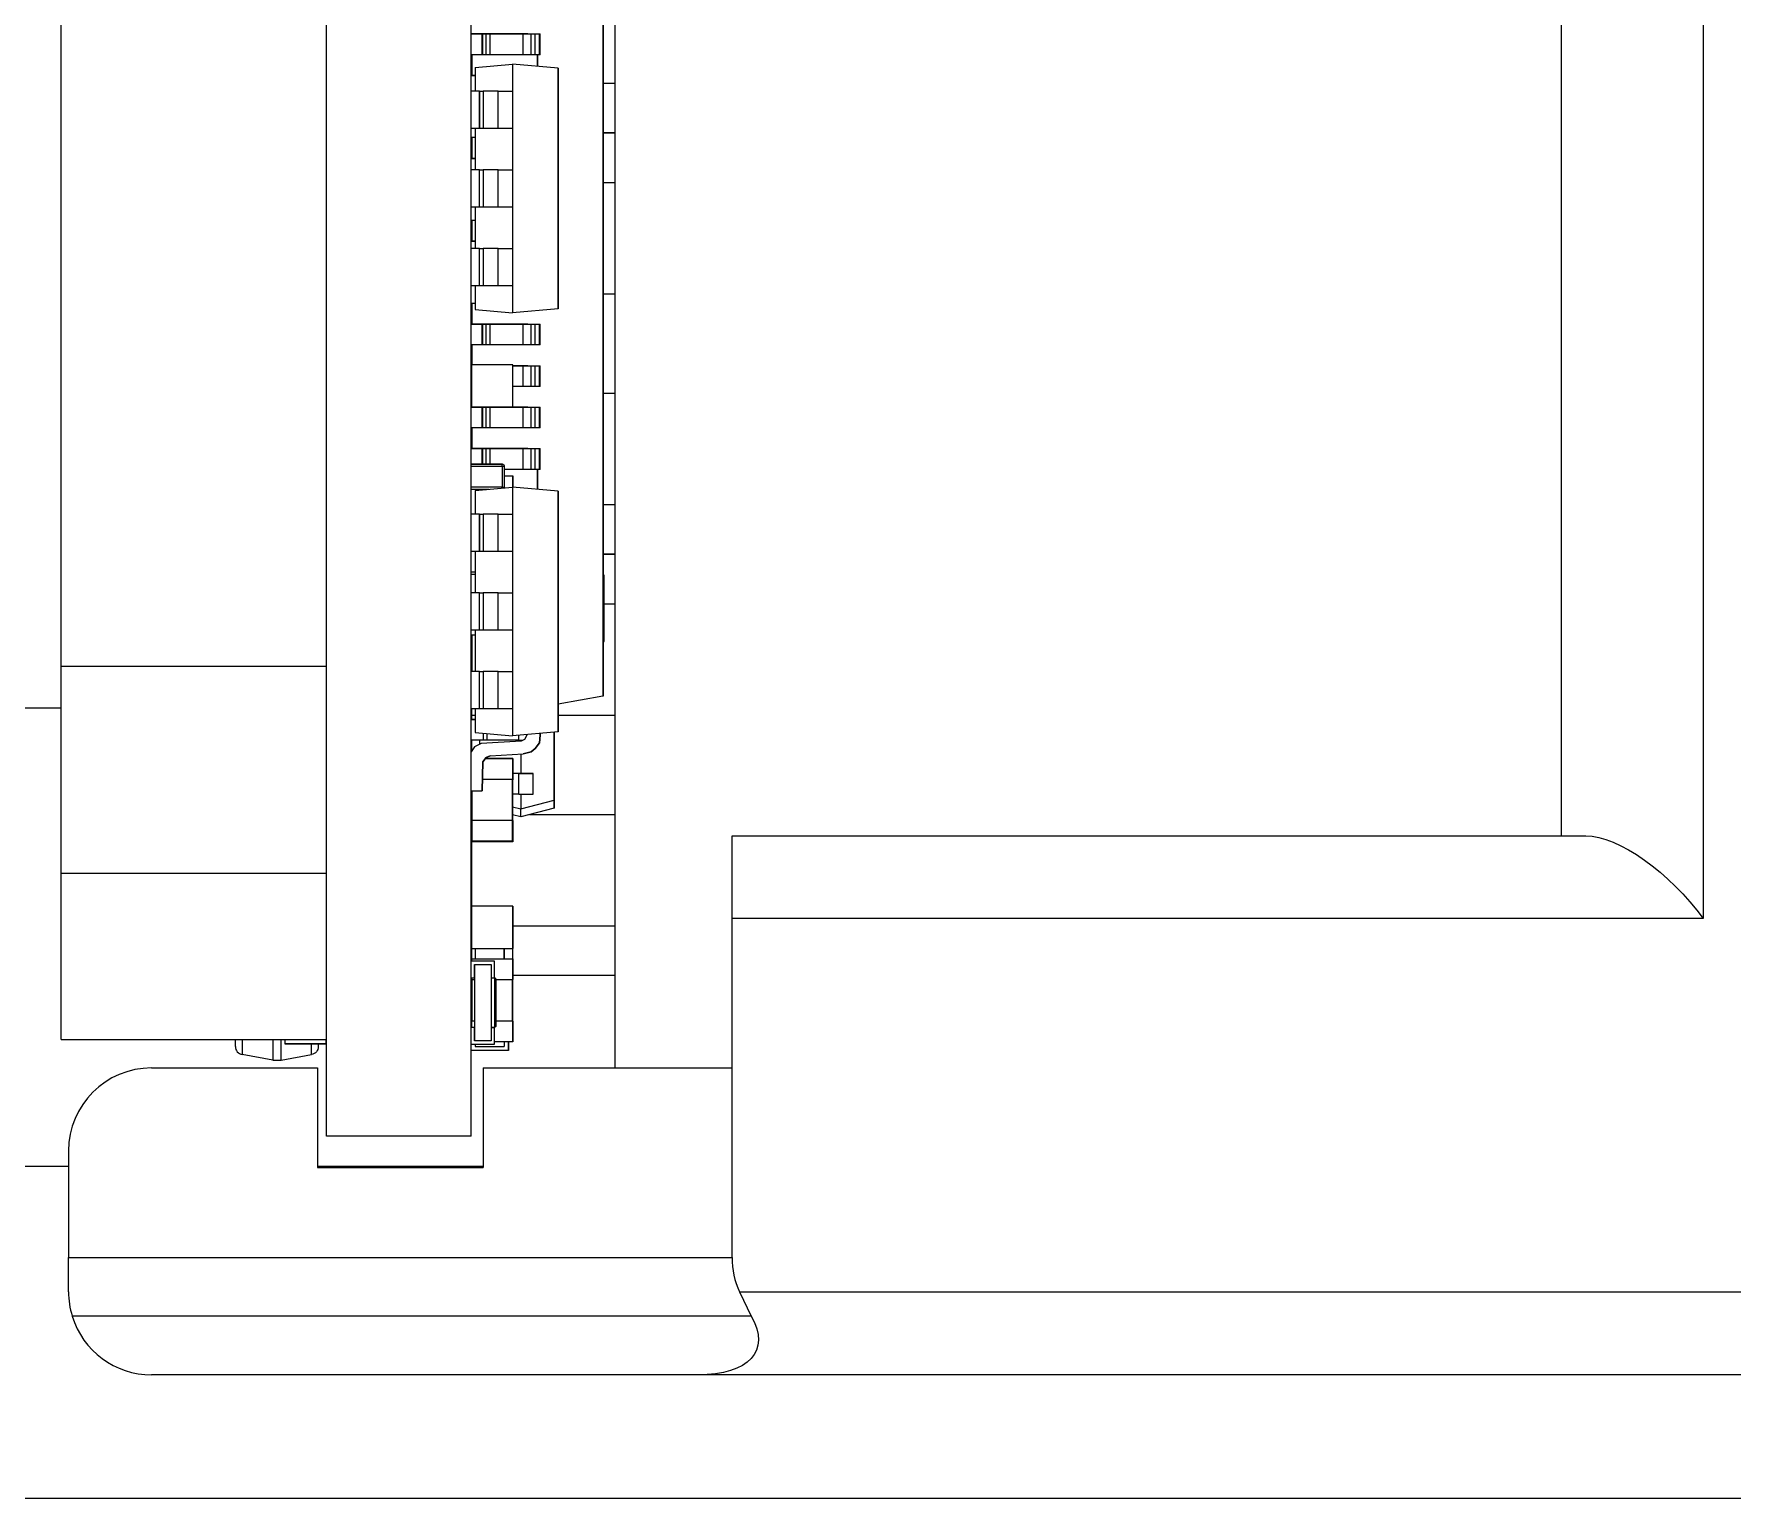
# Model space of a CAD drawing. Extents: x 0 to 11, y 0 to 8.5.
# Drawn here: x 4.5185 to 4.7872, y 6.1144 to 6.3461 of the extents above; entities that cross this region are included whole.
import ezdxf

# ---------------------------------------------------------------- set-up
doc = ezdxf.new("R2010")
doc.units = 0
doc.header["$LTSCALE"] = 0.5
doc.header["$MEASUREMENT"] = 0
doc.layers.add('TANGENT_LINES', color=7, linetype='CONTINUOUS')
doc.layers.add('VISIBLE', color=7, linetype='CONTINUOUS')

msp = doc.modelspace()

# ---------------------------------------------------------------- linework, layer by layer
at = {"layer": 'TANGENT_LINES'}
for p, q in [((4.782581906393088, 6.455427049840872), (4.782581906393088, 6.206083217819875)), ((4.588968527752729, 6.331132764540055), (4.588968527752729, 6.337038276351079)), ((4.589544729056373, 6.337038276351079), (4.589544729056373, 6.331132764540055)), ((4.591913066835335, 6.331132764540055), (4.591913066835335, 6.337038276351079)), ((4.594217872049907, 6.337038276351079), (4.594217872049907, 6.331132764540055)), ((4.608527603673604, 6.338282880907352), (4.610407498180171, 6.338282880907352)), ((4.588968527752729, 6.318665572939006), (4.588968527752729, 6.324571084750029)), ((4.589544729056373, 6.324571084750029), (4.589544729056373, 6.318665572939006)), ((4.591913066835335, 6.318665572939006), (4.591913066835335, 6.324571084750029)), ((4.594217872049907, 6.324571084750029), (4.594217872049907, 6.318665572939006)), ((4.610407498180171, 6.322534336780055), (4.608527603673604, 6.322534336780055)), ((4.588968527752729, 6.306198381337955), (4.588968527752729, 6.312103893148979)), ((4.589544729056373, 6.312103893148979), (4.589544729056373, 6.306198381337955)), ((4.591913066835335, 6.306198381337955), (4.591913066835335, 6.312103893148979)), ((4.594217872049907, 6.312103893148979), (4.594217872049907, 6.306198381337955)), ((4.608527603673605, 6.304949034942785), (4.610407498180171, 6.304949034942785)), ((4.610407498180171, 6.289201291801787), (4.608527603673605, 6.289201291801787)), ((4.587656219946753, 6.277655875237641), (4.592577470613223, 6.277655875237641)), ((4.592577470549342, 6.277983959255824), (4.592577468632932, 6.277983960116284)), ((4.592577470613223, 6.277655875237641), (4.592577470549342, 6.277983959255824)), ((4.592577470613223, 6.277655875237641), (4.592577470613223, 6.274375035342628)), ((4.592577470613223, 6.277655875237641), (4.592905554538843, 6.277655875266323)), ((4.592577470613223, 6.274375035342628), (4.587656219946753, 6.274375035342628)), ((4.592577470613223, 6.274375035342628), (4.592905554538843, 6.274375035371309)), ((4.592577470606353, 6.274227033279214), (4.592577470613223, 6.274375035342628)), ((4.608527603673605, 6.271615989964517), (4.610407498180171, 6.271615989964517)), ((4.588968527752729, 6.264199946144792), (4.588968527752729, 6.270105457955816)), ((4.589544729056373, 6.270105457955816), (4.589544729056373, 6.264199946144792)), ((4.591913066835335, 6.264199946144792), (4.591913066835335, 6.270105457955816)), ((4.594217872049907, 6.270105457955816), (4.594217872049907, 6.264199946144792)), ((4.587656219946753, 6.260595507783572), (4.588312360404126, 6.260595507783572)), ((4.588968527752729, 6.251732754543743), (4.588968527752729, 6.257638266354767)), ((4.589544729056373, 6.257638266354767), (4.589544729056373, 6.251732754543743)), ((4.591913066835335, 6.251732754543743), (4.591913066835335, 6.257638266354767)), ((4.594217872049907, 6.257638266354767), (4.594217872049907, 6.251732754543743)), ((4.608557795969394, 6.255867445837221), (4.608527603673605, 6.255867445837221)), ((4.610407498180171, 6.255867445837221), (4.608689030475124, 6.255867445837221)), ((4.588968527752729, 6.239265562942693), (4.588968527752729, 6.245171074753717)), ((4.589544729056373, 6.245171074753717), (4.589544729056373, 6.239265562942693)), ((4.591913066835335, 6.239265562942693), (4.591913066835335, 6.245171074753717)), ((4.594217872049907, 6.245171074753717), (4.594217872049907, 6.239265562942693)), ((4.58778742070386, 6.238282143999951), (4.588312360404126, 6.238282143999951)), ((4.601435722242907, 6.238282143999951), (4.610407498180171, 6.238282143999951)), ((4.590196910330713, 6.234309218894815), (4.590196910330713, 6.235352259658639)), ((4.595209942993693, 6.234309218951364), (4.595209942993693, 6.235087265821849)), ((4.595209942993693, 6.22577903522433), (4.595209942993693, 6.229059875119344)), ((4.594204764955164, 6.223792886968937), (4.595530225801686, 6.223437730766143)), ((4.595530225801683, 6.223437730766143), (4.600779569756666, 6.224844288329693)), ((4.610407498180171, 6.222534400858953), (4.596889771541201, 6.222534400858953)), ((4.56479218661342, 6.213208020080581), (4.522797435957251, 6.213208020080581)), ((4.59427038233244, 6.204949099021682), (4.610407498180171, 6.204949099021682)), ((4.782581906393088, 6.206083217819875), (4.628945334461505, 6.206083217819875)), ((4.551440945492843, 6.186961300920475), (4.551440945492843, 6.18456880218792)), ((4.562395402652077, 6.18456880218792), (4.562395402652077, 6.186252444124312)), ((4.556262006093459, 6.183718719128287), (4.551440945492832, 6.184568802187809)), ((4.551440945492843, 6.184568802187868), (4.551440945492843, 6.184568791079803)), ((4.556262006093459, 6.183718708020224), (4.551440945492832, 6.184568791079744)), ((4.557574342051464, 6.183718719128287), (4.562395402652088, 6.184568802187808)), ((4.557574342051464, 6.183718708020224), (4.562395402652088, 6.184568791079744)), ((4.562395402652077, 6.184568791079803), (4.562395402652077, 6.184568802187868)), ((4.523958457821086, 6.152463973231596), (4.628945334461505, 6.152463973231596)), ((4.63012407827877, 6.147028099709638), (4.848198704293351, 6.147028099709638)), ((4.631975165247521, 6.143184356680591), (4.524533980687426, 6.143184356680591))]:
    msp.add_line(p, q, dxfattribs=at)
at = {"layer": 'VISIBLE'}
for p, q in [((4.56479218661342, 6.171646626687759), (4.56479218661342, 6.490990469547103)), ((4.587656219946753, 6.171646626687759), (4.587656219946753, 6.490990469547103)), ((4.610407498180171, 6.479049097084967), (4.610407498180171, 6.18246117057578)), ((4.760178930262031, 6.219206577399928), (4.760178930262031, 6.44230369026082)), ((4.608499601165325, 6.421332490432791), (4.608499601165325, 6.24127999043279)), ((4.608527587932922, 6.24127999043296), (4.608527587932922, 6.42133249043296)), ((4.608527603673604, 6.421332492580064), (4.608527603673605, 6.241279992580065)), ((4.522797435957251, 6.297222767963083), (4.522797435957251, 6.365413744639023)), ((4.588216558361696, 6.346070023670832), (4.587656219946753, 6.346070023661477)), ((4.587656219946753, 6.34607002358789), (4.589413382304674, 6.34607002358789)), ((4.589266458407586, 6.346070023677091), (4.588216558361696, 6.346070023670833)), ((4.595565658442005, 6.346070023681786), (4.589266458407586, 6.346070023677091)), ((4.589413382304674, 6.34607002358789), (4.589512795302699, 6.346070023642422)), ((4.589413382304674, 6.342789183692877), (4.589413382304674, 6.34607002358789)), ((4.589512795302699, 6.342789183747409), (4.589512795302699, 6.346070023642422)), ((4.589512795302699, 6.346070023642422), (4.590053858212546, 6.346070023650487)), ((4.590053858212547, 6.342789183755475), (4.590053858212547, 6.346070023650487)), ((4.590053858212547, 6.346070023650487), (4.590687910703855, 6.346070023653512)), ((4.590687910703855, 6.342789183758499), (4.590687910703855, 6.346070023653512)), ((4.590687910703855, 6.346070023653512), (4.595877664012601, 6.34607002365738)), ((4.596090591798283, 6.346070023684916), (4.595565658442005, 6.346070023681786)), ((4.595877664012601, 6.34607002365738), (4.597140458292859, 6.346070023661443)), ((4.595877664012601, 6.342789183762367), (4.595877664012601, 6.34607002365738)), ((4.596484291855647, 6.346070023692741), (4.596090591798283, 6.346070023684916)), ((4.596615525315181, 6.346070023709956), (4.596484291855647, 6.346070023692741)), ((4.59661552568231, 6.346070023760034), (4.596615525315181, 6.346070023709956)), ((4.597140458292859, 6.342789183766429), (4.597140458292859, 6.346070023661443)), ((4.597140458292859, 6.346070023661443), (4.597796625005417, 6.346070023667702)), ((4.597796625005416, 6.342789183772689), (4.597796625005416, 6.346070023667703)), ((4.597796625005416, 6.346070023667703), (4.598452791752392, 6.346070023678656)), ((4.598452791752393, 6.342789183783644), (4.598452791752393, 6.346070023678656)), ((4.598452791752393, 6.346070023678656), (4.59858402518898, 6.346070023692741)), ((4.59858402518898, 6.342789183797728), (4.59858402518898, 6.346070023692741)), ((4.59858402518898, 6.346070023692741), (4.59858402568231, 6.346070023760034)), ((4.589413382304674, 6.342789183692877), (4.587656219946753, 6.342789183692877)), ((4.587787450925049, 6.342789259349357), (4.587787450925049, 6.339508356997001)), ((4.587815437690169, 6.339508356997468), (4.587815437690169, 6.34278925934889)), ((4.588312360404125, 6.340786702878812), (4.594217872147397, 6.341303368214595)), ((4.589512795302699, 6.342789183747409), (4.589413382304674, 6.342789183692877)), ((4.590053858212547, 6.342789183755475), (4.589512795302699, 6.342789183747409)), ((4.590687910703855, 6.342789183758499), (4.590053858212547, 6.342789183755475)), ((4.595877664012601, 6.342789183762367), (4.590687910703855, 6.342789183758499)), ((4.594217872147397, 6.341303368214596), (4.594217872147397, 6.337038276351079)), ((4.601435719999234, 6.340671888359751), (4.594217872147397, 6.341303368214596)), ((4.601435722242907, 6.340671888359751), (4.594217874556687, 6.341303368214596)), ((4.597140458292859, 6.342789183766429), (4.595877664012601, 6.342789183762367)), ((4.597796625005416, 6.342789183772689), (4.597140458292858, 6.342789183766429)), ((4.598452791752393, 6.342789183783644), (4.597796625005417, 6.342789183772689)), ((4.59815463868734, 6.342789183778666), (4.59815463868734, 6.340958945978237)), ((4.598160399849397, 6.340958441941862), (4.598160399849397, 6.342789183778763)), ((4.59858402518898, 6.342789183797728), (4.598452791752393, 6.342789183783644)), ((4.59858402568231, 6.342789183865021), (4.59858402518898, 6.342789183797728)), ((4.588216558361696, 6.339508357004165), (4.587656219946753, 6.339508356994811)), ((4.587656219946753, 6.339508356921223), (4.588312360404126, 6.339508356921223)), ((4.588312360404126, 6.339508357004736), (4.588216558361696, 6.339508357004165)), ((4.588312360404126, 6.340786702878809), (4.588312360404126, 6.337038276351079)), ((4.601435722242907, 6.340671888359753), (4.601435719999234, 6.340671888359753)), ((4.601435719999234, 6.340671888359753), (4.601435719999234, 6.302564769329281)), ((4.601435722242907, 6.302564769329281), (4.601435722242907, 6.340671888359753)), ((4.588968527368869, 6.337038276351079), (4.587656219946753, 6.337038276351079)), ((4.588968527752729, 6.337038276351079), (4.588968527368869, 6.337038276351079)), ((4.588968527368869, 6.337038276351079), (4.588968527368869, 6.331132764540055)), ((4.58896852775273, 6.337038276351079), (4.589544729056373, 6.337038276351079)), ((4.591913066835335, 6.337038276351079), (4.589544729056373, 6.337038276351079)), ((4.591913066835335, 6.337038276351079), (4.594217872049907, 6.337038276351079)), ((4.594217872147397, 6.337038276351079), (4.594217872147397, 6.331132764540055)), ((4.588968527368869, 6.331132764540055), (4.587656219946753, 6.331132764540055)), ((4.588312360404126, 6.331132764540055), (4.588312360404126, 6.324571084750029)), ((4.588968527752729, 6.331132764540055), (4.588968527368869, 6.331132764540055)), ((4.589544729056373, 6.331132764540055), (4.58896852775273, 6.331132764540055)), ((4.591913066835335, 6.331132764540055), (4.589544729056373, 6.331132764540055)), ((4.594217872049907, 6.331132764540055), (4.591913066835335, 6.331132764540055)), ((4.594217872147397, 6.331132764540055), (4.594217872147397, 6.324571084750029)), ((4.610407498180171, 6.33040886515932), (4.608527603673604, 6.33040886515932)), ((4.608527603673604, 6.330408352528087), (4.610407498180171, 6.330408352528087)), ((4.587787450925049, 6.32956443335978), (4.587656209451332, 6.32956443335978)), ((4.588312360404126, 6.329665850359543), (4.587656219946753, 6.329665850359543)), ((4.587787450925049, 6.329665859349356), (4.587787450925049, 6.326385023663669)), ((4.587815437690169, 6.326385023664136), (4.587815437690169, 6.329665859348889)), ((4.588216558361696, 6.326385023670833), (4.587656219946753, 6.326385023661477)), ((4.587656219946753, 6.32638502358789), (4.588312360404126, 6.32638502358789)), ((4.588312360404126, 6.326385023671404), (4.588216558361696, 6.326385023670833)), ((4.588968527368869, 6.324571084750029), (4.587656219946753, 6.324571084750029)), ((4.588968527752729, 6.324571084750029), (4.588968527368869, 6.324571084750029)), ((4.588968527368869, 6.318665572939006), (4.588968527368869, 6.324571084750029)), ((4.58896852775273, 6.324571084750029), (4.589544729056373, 6.324571084750029)), ((4.591913066835335, 6.324571084750029), (4.589544729056373, 6.324571084750029)), ((4.591913066835335, 6.324571084750029), (4.594217872049907, 6.324571084750029)), ((4.594217872147397, 6.324571084750029), (4.594217872147397, 6.318665572939006)), ((4.588968527368869, 6.318665572939006), (4.587656219946753, 6.318665572939006)), ((4.588312360404126, 6.318665572939006), (4.588312360404126, 6.312103893148979)), ((4.588968527752729, 6.318665572939006), (4.588968527368869, 6.318665572939006)), ((4.589544729056373, 6.318665572939006), (4.58896852775273, 6.318665572939006)), ((4.591913066835335, 6.318665572939006), (4.589544729056373, 6.318665572939006)), ((4.594217872049907, 6.318665572939006), (4.591913066835335, 6.318665572939006)), ((4.594217872147397, 6.318665572939006), (4.594217872147397, 6.312103893148979)), ((4.588312360404126, 6.31654251702621), (4.587656219946753, 6.31654251702621)), ((4.587708701968774, 6.314676180560803), (4.587708701383661, 6.31467617997569)), ((4.587708701383661, 6.31467617997569), (4.587787450925049, 6.31467617997569)), ((4.587708701383661, 6.31467617997569), (4.587708701383661, 6.313261656995687)), ((4.587787450925049, 6.314676180560803), (4.587708701968774, 6.314676180560803)), ((4.587787450925049, 6.31654251702621), (4.587787450925049, 6.313261656997001)), ((4.587815437690169, 6.313261656997469), (4.587815437690169, 6.31654251702621)), ((4.588216558361696, 6.313261657004166), (4.587656219946753, 6.31326165699481)), ((4.587656219946753, 6.313261656921223), (4.588312360404126, 6.313261656921223)), ((4.588968527368869, 6.312103893148979), (4.587656219946753, 6.312103893148979)), ((4.588312360404126, 6.313261657004737), (4.588216558361696, 6.313261657004166)), ((4.588968527752729, 6.312103893148979), (4.588968527368869, 6.312103893148979)), ((4.588968527368869, 6.306198381337955), (4.588968527368869, 6.312103893148979)), ((4.58896852775273, 6.312103893148979), (4.589544729056373, 6.312103893148979)), ((4.591913066835335, 6.312103893148979), (4.589544729056373, 6.312103893148979)), ((4.591913066835335, 6.312103893148979), (4.594217872049907, 6.312103893148979)), ((4.594217872147397, 6.312103893148979), (4.594217872147397, 6.306198381337955)), ((4.588968527368869, 6.306198381337955), (4.587656219946753, 6.306198381337955)), ((4.588312360404126, 6.306198381337955), (4.588312360404126, 6.302449954810226)), ((4.588968527752729, 6.306198381337955), (4.588968527368869, 6.306198381337955)), ((4.589544729056373, 6.306198381337955), (4.58896852775273, 6.306198381337955)), ((4.591913066835335, 6.306198381337955), (4.589544729056373, 6.306198381337955)), ((4.594217872049907, 6.306198381337955), (4.591913066835335, 6.306198381337955)), ((4.594217872147397, 6.306198381337955), (4.594217872147397, 6.301933289474438)), ((4.587708701383661, 6.302648569439466), (4.587656209164511, 6.302648569439466)), ((4.588312380355898, 6.303419150359543), (4.587656219946753, 6.303419150359543)), ((4.587708701383661, 6.303419159350671), (4.587708701383661, 6.301552820395638)), ((4.587787450925049, 6.301552820395638), (4.587708701383661, 6.301552820395638)), ((4.587787450925049, 6.303419159349357), (4.587787450925049, 6.300138332653481)), ((4.587815437690169, 6.300138332653481), (4.587815437690169, 6.30341915934889)), ((4.588312360404124, 6.302449954810219), (4.594217872147397, 6.301933289474436)), ((4.601435719999234, 6.302564769329286), (4.594217872147397, 6.30193328947444)), ((4.601435722242907, 6.302564769329281), (4.594217874556687, 6.301933289474436)), ((4.601435719999234, 6.302564769329281), (4.601435722242907, 6.302564769329281)), ((4.588216558361696, 6.300138323670832), (4.587656219946753, 6.300138323661478)), ((4.587656219946753, 6.30013832358789), (4.589413382304674, 6.30013832358789)), ((4.589266458407586, 6.300138323677092), (4.588216558361696, 6.300138323670832)), ((4.595565658442005, 6.300138323681787), (4.589266458407586, 6.300138323677092)), ((4.589413382304674, 6.296857483692877), (4.589413382304674, 6.30013832358789)), ((4.589413382304674, 6.30013832358789), (4.589512795302699, 6.300138323642423)), ((4.589512795302699, 6.296857483747409), (4.589512795302699, 6.300138323642423)), ((4.589512795302699, 6.300138323642423), (4.590053858212546, 6.300138323650487)), ((4.590053858212547, 6.296857483755474), (4.590053858212547, 6.300138323650487)), ((4.590053858212547, 6.300138323650487), (4.590687910703855, 6.300138323653512)), ((4.590687910703855, 6.296857483758499), (4.590687910703855, 6.300138323653512)), ((4.590687910703855, 6.300138323653512), (4.595877664012601, 6.30013832365738)), ((4.596090591798283, 6.300138323684917), (4.595565658442005, 6.300138323681787)), ((4.595877664012601, 6.30013832365738), (4.597140458292859, 6.300138323661442)), ((4.595877664012601, 6.296857483762367), (4.595877664012601, 6.30013832365738)), ((4.596484291855647, 6.300138323692742), (4.596090591798283, 6.300138323684917)), ((4.596615525315181, 6.300138323709955), (4.596484291855647, 6.300138323692742)), ((4.59661552568231, 6.300138323760033), (4.596615525315181, 6.300138323709955)), ((4.597140458292859, 6.296857483766429), (4.597140458292859, 6.300138323661442)), ((4.597140458292859, 6.300138323661442), (4.597796625005417, 6.300138323667702)), ((4.597796625005416, 6.296857483772689), (4.597796625005416, 6.300138323667702)), ((4.597796625005416, 6.300138323667702), (4.598452791752393, 6.300138323678657)), ((4.598452791752393, 6.296857483783644), (4.598452791752393, 6.300138323678657)), ((4.598452791752393, 6.300138323678657), (4.59858402518898, 6.300138323692742)), ((4.59858402518898, 6.300138323692742), (4.59858402568231, 6.300138323760033)), ((4.59858402518898, 6.296857483797728), (4.59858402518898, 6.300138323692742)), ((4.522797435957251, 6.246016419030711), (4.522797435957251, 6.297222767963083)), ((4.589413382304674, 6.296857483692877), (4.587656219946753, 6.296857483692877)), ((4.587787450925049, 6.29685749268269), (4.587787450925049, 6.293719174903242)), ((4.587815437690169, 6.293719174903242), (4.587815437690169, 6.296857492682223)), ((4.589512795302699, 6.296857483747409), (4.589413382304674, 6.296857483692877)), ((4.590053858212547, 6.296857483755474), (4.589512795302699, 6.296857483747409)), ((4.590687910703855, 6.296857483758499), (4.590053858212547, 6.296857483755474)), ((4.595877664012601, 6.296857483762367), (4.590687910703855, 6.296857483758499)), ((4.597140458292859, 6.296857483766429), (4.595877664012601, 6.296857483762367)), ((4.597796625005416, 6.296857483772689), (4.597140458292858, 6.296857483766429)), ((4.598452791752393, 6.296857483783644), (4.597796625005417, 6.296857483772689)), ((4.59858402518898, 6.296857483797728), (4.598452791752393, 6.296857483783644)), ((4.59858402568231, 6.29685748386502), (4.59858402518898, 6.296857483797728)), ((4.587708701395134, 6.293576656995687), (4.587656219946753, 6.29357665699481)), ((4.587656219946753, 6.293576656921223), (4.587708701395134, 6.293576656921223)), ((4.587708701395134, 6.293719174864117), (4.587708701395134, 6.287026261478291)), ((4.587708701681954, 6.293719174903242), (4.587708701395134, 6.293719174864117)), ((4.59427038118516, 6.293719174864117), (4.587708701395134, 6.293719174864117)), ((4.59427038147198, 6.293719174903242), (4.587708701681954, 6.293719174903242)), ((4.59427038147198, 6.287026261517415), (4.59427038147198, 6.293719174903242)), ((4.594270381185161, 6.287026261478291), (4.59427038118516, 6.293719174864117)), ((4.59427038118516, 6.293719174864117), (4.59427038147198, 6.293719174903242)), ((4.59427038147198, 6.293576656989515), (4.595877664012601, 6.293576656990713)), ((4.595565658442005, 6.29357665701512), (4.59427038147198, 6.293576657014155)), ((4.596090591798283, 6.29357665701825), (4.595565658442005, 6.29357665701512)), ((4.595877664012601, 6.2902958170957), (4.595877664012601, 6.293576656990713)), ((4.595877664012601, 6.293576656990713), (4.597140458292859, 6.293576656994776)), ((4.596484291855647, 6.293576657026074), (4.596090591798283, 6.29357665701825)), ((4.596615525315181, 6.293576657043289), (4.596484291855647, 6.293576657026074)), ((4.59661552568231, 6.293576657093367), (4.596615525315181, 6.293576657043289)), ((4.597140458292859, 6.290295817099762), (4.597140458292859, 6.293576656994776)), ((4.597140458292859, 6.293576656994776), (4.597796625005417, 6.293576657001036)), ((4.597796625005416, 6.290295817106022), (4.597796625005416, 6.293576657001036)), ((4.597796625005416, 6.293576657001036), (4.598452791752393, 6.29357665701199)), ((4.598452791752393, 6.290295817116977), (4.598452791752393, 6.29357665701199)), ((4.598452791752393, 6.29357665701199), (4.59858402518898, 6.293576657026074)), ((4.59858402518898, 6.290295817131062), (4.59858402518898, 6.293576657026074)), ((4.59858402518898, 6.293576657026074), (4.59858402568231, 6.293576657093367)), ((4.587708701395134, 6.29029581702621), (4.587656219946753, 6.29029581702621)), ((4.595877664012601, 6.2902958170957), (4.59427038147198, 6.290295817094502)), ((4.597140458292859, 6.290295817099762), (4.595877664012601, 6.2902958170957)), ((4.597796625005416, 6.290295817106022), (4.597140458292858, 6.290295817099762)), ((4.598452791752393, 6.290295817116977), (4.597796625005417, 6.290295817106022)), ((4.59858402518898, 6.290295817131062), (4.598452791752393, 6.290295817116977)), ((4.59858402568231, 6.290295817198354), (4.59858402518898, 6.290295817131062)), ((4.587656209164511, 6.289525209859413), (4.587708701395134, 6.289525209859413)), ((4.587708701395134, 6.289525210088869), (4.587656209623423, 6.289525210088869)), ((4.587656219946753, 6.287014990254557), (4.589413382304674, 6.287014990254557)), ((4.588216558361696, 6.287014990337499), (4.587656219946753, 6.287014990328144)), ((4.587708701395134, 6.287026261478291), (4.59427038118516, 6.287026261478291)), ((4.587708701968774, 6.287026261478291), (4.587708701968774, 6.287014932653482)), ((4.587787450925049, 6.287026261478291), (4.587787450925049, 6.287014932653482)), ((4.587815437690169, 6.287014932653482), (4.587815437690169, 6.287026261478291)), ((4.589266458407586, 6.287014990343758), (4.588216558361696, 6.287014990337499)), ((4.595565658442005, 6.287014990348453), (4.589266458407586, 6.287014990343758)), ((4.589413382304674, 6.283734150359543), (4.589413382304674, 6.287014990254557)), ((4.589413382304674, 6.287014990254557), (4.589512795302699, 6.287014990309089)), ((4.589512795302699, 6.283734150414076), (4.589512795302699, 6.287014990309089)), ((4.589512795302699, 6.287014990309089), (4.590053858212546, 6.287014990317155)), ((4.590053858212547, 6.283734150422141), (4.590053858212547, 6.287014990317155)), ((4.590053858212547, 6.287014990317155), (4.590687910703855, 6.287014990320179)), ((4.590687910703855, 6.283734150425166), (4.590687910703855, 6.287014990320179)), ((4.590687910703855, 6.287014990320179), (4.595877664012601, 6.287014990324047)), ((4.59427038147198, 6.287026261517415), (4.59427038118516, 6.287026261478291)), ((4.596090591798283, 6.287014990351583), (4.595565658442005, 6.287014990348453)), ((4.595877664012601, 6.283734150429034), (4.595877664012601, 6.287014990324047)), ((4.595877664012601, 6.287014990324047), (4.597140458292859, 6.287014990328109)), ((4.596484291855647, 6.287014990359408), (4.596090591798283, 6.287014990351583)), ((4.596615525315181, 6.287014990376623), (4.596484291855647, 6.287014990359408)), ((4.59661552568231, 6.287014990426701), (4.596615525315181, 6.287014990376623)), ((4.597140458292859, 6.283734150433096), (4.597140458292859, 6.287014990328109)), ((4.597140458292859, 6.287014990328109), (4.597796625005417, 6.287014990334369)), ((4.597796625005417, 6.287014990334369), (4.598452791752393, 6.287014990345323)), ((4.597796625005417, 6.283734150439356), (4.597796625005417, 6.287014990334369)), ((4.598452791752393, 6.287014990345323), (4.59858402518898, 6.287014990359408)), ((4.598452791752393, 6.283734150450311), (4.598452791752393, 6.287014990345323)), ((4.59858402518898, 6.287014990359408), (4.59858402568231, 6.287014990426701)), ((4.59858402518898, 6.283734150464395), (4.59858402518898, 6.287014990359408)), ((4.589413382304674, 6.283734150359543), (4.587656219946753, 6.283734150359543)), ((4.587774318772411, 6.283734092682909), (4.587774318772411, 6.280453256996783)), ((4.587787450925049, 6.28373409268269), (4.587787450925049, 6.280453256997002)), ((4.587815437690169, 6.280453256997469), (4.587815437690169, 6.283734092682223)), ((4.589512795302699, 6.283734150414076), (4.589413382304674, 6.283734150359543)), ((4.590053858212547, 6.283734150422141), (4.589512795302699, 6.283734150414076)), ((4.590687910703855, 6.283734150425166), (4.590053858212547, 6.283734150422141)), ((4.595877664012601, 6.283734150429034), (4.590687910703855, 6.283734150425166)), ((4.597140458292859, 6.283734150433096), (4.595877664012601, 6.283734150429034)), ((4.597796625005417, 6.283734150439356), (4.597140458292858, 6.283734150433096)), ((4.598452791752393, 6.283734150450311), (4.597796625005417, 6.283734150439356)), ((4.59858402518898, 6.283734150464395), (4.598452791752393, 6.283734150450311)), ((4.59858402568231, 6.283734150531687), (4.59858402518898, 6.283734150464395)), ((4.587656219946753, 6.280453256921223), (4.589413382304674, 6.280453256921223)), ((4.588216558361696, 6.280453257004165), (4.587656219946753, 6.280453256994811)), ((4.589266458407586, 6.280453257010425), (4.588216558361696, 6.280453257004165)), ((4.595565658442005, 6.28045325701512), (4.589266458407586, 6.280453257010425)), ((4.589413382304674, 6.277983960116284), (4.589413382304674, 6.280453256921223)), ((4.589413382304674, 6.280453256921223), (4.589512795302699, 6.280453256975756)), ((4.589512795302699, 6.277983960116284), (4.589512795302699, 6.280453256975756)), ((4.589512795302699, 6.280453256975756), (4.590053858212547, 6.280453256983821)), ((4.590053858212547, 6.277983960116284), (4.590053858212547, 6.280453256983821)), ((4.590053858212547, 6.280453256983821), (4.590687910703855, 6.280453256986846)), ((4.590687910703855, 6.280453256986846), (4.595877664012601, 6.280453256990714)), ((4.590687910703855, 6.277983960116284), (4.590687910703855, 6.280453256986846)), ((4.596090591798283, 6.28045325701825), (4.595565658442005, 6.28045325701512)), ((4.595877664012601, 6.280453256990714), (4.597140458292859, 6.280453256994775)), ((4.595877664012601, 6.2771724170957), (4.595877664012601, 6.280453256990714)), ((4.596484291855647, 6.280453257026075), (4.596090591798283, 6.28045325701825)), ((4.596615525315181, 6.280453257043288), (4.596484291855647, 6.280453257026075)), ((4.59661552568231, 6.280453257093367), (4.596615525315181, 6.280453257043288)), ((4.597140458292859, 6.277172417099763), (4.597140458292859, 6.280453256994775)), ((4.597140458292859, 6.280453256994775), (4.597796625005417, 6.280453257001035)), ((4.597796625005417, 6.277172417106023), (4.597796625005417, 6.280453257001035)), ((4.597796625005417, 6.280453257001035), (4.598452791752393, 6.28045325701199)), ((4.598452791752393, 6.277172417116977), (4.598452791752393, 6.28045325701199)), ((4.598452791752393, 6.28045325701199), (4.59858402518898, 6.280453257026075)), ((4.59858402518898, 6.277172417131061), (4.59858402518898, 6.280453257026075)), ((4.59858402518898, 6.280453257026075), (4.59858402568231, 6.280453257093367)), ((4.592577468632932, 6.277983960116284), (4.587656219946753, 6.277983960116284)), ((4.587656219946753, 6.277983959255824), (4.592577470549342, 6.277983959255824)), ((4.592711854667082, 6.277955174469573), (4.592711852750672, 6.277955175330034)), ((4.592905554538843, 6.277655875266323), (4.592905554538843, 6.274375035371309)), ((4.595877664012601, 6.2771724170957), (4.592905554538843, 6.277172417093485)), ((4.597140458292859, 6.277172417099763), (4.595877664012601, 6.2771724170957)), ((4.597796625005417, 6.277172417106023), (4.597140458292858, 6.277172417099763)), ((4.598452791752393, 6.277172417116977), (4.597796625005417, 6.277172417106023)), ((4.59815463868734, 6.277172417111999), (4.59815463868734, 6.274026127582975)), ((4.598160399849397, 6.2740256235466), (4.598160399849397, 6.277172417112095)), ((4.59858402518898, 6.277172417131061), (4.598452791752393, 6.277172417116977)), ((4.59858402568231, 6.277172417198354), (4.59858402518898, 6.277172417131061)), ((4.587656219946753, 6.274046951381808), (4.590519125123845, 6.274046951381808)), ((4.588312360404125, 6.273853884483549), (4.594217872147397, 6.274370549819332)), ((4.592905554538843, 6.27615114236978), (4.5942703817588, 6.27615114236978)), ((4.594217872147397, 6.274370549819333), (4.594217872147397, 6.270105457955816)), ((4.601435719999234, 6.273739069964487), (4.594217872147397, 6.274370549819333)), ((4.601435722242907, 6.273739069964487), (4.594217874556687, 6.274370549819333)), ((4.5942703817588, 6.27615114236978), (4.594270382343913, 6.27615114236978)), ((4.594270382343913, 6.27615114236978), (4.594270382343913, 6.274365955983152)), ((4.5942703817588, 6.274365956034343), (4.5942703817588, 6.27615114236978)), ((4.588312360404126, 6.273853884483546), (4.588312360404126, 6.270105457955816)), ((4.601435719999234, 6.273739069964491), (4.601435719999234, 6.235631950934018)), ((4.601435722242907, 6.273739069964491), (4.601435719999234, 6.273739069964491)), ((4.601435722242907, 6.235631950934018), (4.601435722242907, 6.273739069964491)), ((4.588968527368869, 6.270105457955816), (4.587656219946753, 6.270105457955816)), ((4.588968527752729, 6.270105457955816), (4.588968527368869, 6.270105457955816)), ((4.588968527368869, 6.270105457955816), (4.588968527368869, 6.264199946144792)), ((4.58896852775273, 6.270105457955816), (4.589544729056373, 6.270105457955816)), ((4.591913066835335, 6.270105457955816), (4.589544729056373, 6.270105457955816)), ((4.591913066835335, 6.270105457955816), (4.594217872049907, 6.270105457955816)), ((4.594217872147397, 6.270105457955816), (4.594217872147397, 6.264199946144792)), ((4.588968527368869, 6.264199946144792), (4.587656219946753, 6.264199946144792)), ((4.588312360404126, 6.264199946144792), (4.588312360404126, 6.257638266354767)), ((4.588968527752729, 6.264199946144792), (4.588968527368869, 6.264199946144792)), ((4.589544729056373, 6.264199946144792), (4.58896852775273, 6.264199946144792)), ((4.591913066835335, 6.264199946144792), (4.589544729056373, 6.264199946144792)), ((4.594217872049907, 6.264199946144792), (4.591913066835335, 6.264199946144792)), ((4.594217872147397, 6.264199946144792), (4.594217872147397, 6.257638266354767)), ((4.610407498180171, 6.263741974216486), (4.608527603673605, 6.263741974216486)), ((4.608527603673605, 6.263741461585252), (4.610407498180171, 6.263741461585252)), ((4.588312360404126, 6.260923591801756), (4.587656219946753, 6.260923591801756)), ((4.608689030020159, 6.260429769580028), (4.608557796424359, 6.260429769580028)), ((4.608557796424359, 6.249931081915986), (4.608557796424359, 6.260429769580028)), ((4.60868903002016, 6.249931081915986), (4.60868903002016, 6.260429769580028)), ((4.588968527368869, 6.257638266354767), (4.587656219946753, 6.257638266354767)), ((4.588968527752729, 6.257638266354767), (4.588968527368869, 6.257638266354767)), ((4.588968527368869, 6.251732754543743), (4.588968527368869, 6.257638266354767)), ((4.58896852775273, 6.257638266354767), (4.589544729056373, 6.257638266354767)), ((4.591913066835335, 6.257638266354767), (4.589544729056373, 6.257638266354767)), ((4.591913066835335, 6.257638266354767), (4.594217872049907, 6.257638266354767)), ((4.594217872147397, 6.257638266354767), (4.594217872147397, 6.251732754543743)), ((4.588968527368869, 6.251732754543743), (4.587656219946753, 6.251732754543743)), ((4.588312360404126, 6.250925750359543), (4.587656219946753, 6.250925750359543)), ((4.587787450925049, 6.250925750359543), (4.587787450925049, 6.245171074753717)), ((4.587815437690169, 6.245171074753717), (4.587815437690169, 6.250925750359543)), ((4.588312360404126, 6.251732754543743), (4.588312360404126, 6.245171074753717)), ((4.588968527752729, 6.251732754543743), (4.588968527368869, 6.251732754543743)), ((4.589544729056373, 6.251732754543743), (4.58896852775273, 6.251732754543743)), ((4.591913066835335, 6.251732754543743), (4.589544729056373, 6.251732754543743)), ((4.594217872049907, 6.251732754543743), (4.591913066835335, 6.251732754543743)), ((4.594217872147397, 6.251732754543743), (4.594217872147397, 6.245171074753717)), ((4.608557796424359, 6.249931081915985), (4.608689030020159, 6.249931081915985)), ((4.522797435957251, 6.246016419030711), (4.56479218661342, 6.246016419030711)), ((4.522797435957251, 6.243284083958542), (4.522797435957251, 6.246016419030711)), ((4.587787450925049, 6.246120242202808), (4.587656209451332, 6.246120242202808)), ((4.587656209708492, 6.24612024245997), (4.587787450925049, 6.246120242531619)), ((4.588968527368869, 6.245171074753717), (4.587656219946753, 6.245171074753717)), ((4.588968527368869, 6.239265562942693), (4.588968527368869, 6.245171074753717)), ((4.588968527752729, 6.245171074753717), (4.588968527368869, 6.245171074753717)), ((4.58896852775273, 6.245171074753717), (4.589544729056373, 6.245171074753717)), ((4.591913066835335, 6.245171074753717), (4.589544729056373, 6.245171074753717)), ((4.591913066835335, 6.245171074753717), (4.594217872049907, 6.245171074753717)), ((4.594217872147397, 6.245171074753717), (4.594217872147397, 6.239265562942693)), ((4.522797435957251, 6.213208020080581), (4.522797435957251, 6.243284083958542)), ((4.45718063805699, 6.239454739240685), (4.522797435957251, 6.239454739240685)), ((4.588968527368869, 6.239265562942693), (4.587656219946753, 6.239265562942693)), ((4.58778742070386, 6.238282143999951), (4.58778742070386, 6.239265562942693)), ((4.588312360404126, 6.239265562942693), (4.588312360404126, 6.235517136414964)), ((4.588968527752729, 6.239265562942693), (4.588968527368869, 6.239265562942693)), ((4.589544729056373, 6.239265562942693), (4.58896852775273, 6.239265562942693)), ((4.591913066835335, 6.239265562942693), (4.589544729056373, 6.239265562942693)), ((4.594217872049907, 6.239265562942693), (4.591913066835335, 6.239265562942693)), ((4.594217872147397, 6.239265562942693), (4.594217872147397, 6.235000471079176)), ((4.608499601165325, 6.24127999043279), (4.601435722242907, 6.240024745560532)), ((4.608499601166564, 6.241265792233764), (4.601435722242907, 6.240020239795445)), ((4.608499601166564, 6.241265792233764), (4.608497173701085, 6.241279559074599)), ((4.608499616907245, 6.241265794380868), (4.608497183742786, 6.241279593542227)), ((4.608527587932922, 6.24127999043296), (4.608499601166278, 6.24127999043296)), ((4.608499601166564, 6.241265792233764), (4.608499616907245, 6.241265794380868)), ((4.608527603673605, 6.241279992580065), (4.608527587932922, 6.24127999043296)), ((4.588312360404126, 6.237590058475774), (4.587656209451332, 6.237590058475774)), ((4.587656209708492, 6.237590058732936), (4.588312360404126, 6.237590058884705)), ((4.587787420709188, 6.23759006111452), (4.58778742070386, 6.238282143999951)), ((4.589624713388339, 6.234309218580761), (4.587656209451332, 6.234309218580761)), ((4.587787421114214, 6.232673960008459), (4.587787420900447, 6.234227258626378)), ((4.589266459904785, 6.233799690547984), (4.588216559904785, 6.233274757214651)), ((4.588312360404124, 6.235517136414956), (4.594217872147397, 6.235000471079173)), ((4.588968546165365, 6.23430922076363), (4.588968546165365, 6.23365073757326)), ((4.595565659904786, 6.234193390547984), (4.589266459904785, 6.233799690547984)), ((4.589624713388339, 6.234309218580761), (4.589624713388339, 6.235402320404976)), ((4.589624713388339, 6.234309218580761), (4.589624713645501, 6.234309218837923)), ((4.589624713645501, 6.234309218837923), (4.589624713645501, 6.235402320382477)), ((4.590196910330713, 6.234309218894815), (4.589624713645501, 6.234309218837923)), ((4.595209942993693, 6.234309218951364), (4.590196910330713, 6.234309218894815)), ((4.601435719999234, 6.235631950934023), (4.594217872147397, 6.235000471079177)), ((4.601435722242907, 6.235631950934019), (4.594217874556687, 6.235000471079173)), ((4.595209942993693, 6.234309218951365), (4.595797317427451, 6.234309218964142)), ((4.595530225801685, 6.234309219183084), (4.595530225801685, 6.234191176086119)), ((4.596090593238118, 6.23445585721465), (4.595565659904786, 6.234193390547984)), ((4.596484293238118, 6.235112023881317), (4.596090593238118, 6.23445585721465)), ((4.596492241284071, 6.235199452386803), (4.596484293238118, 6.235112023881317)), ((4.598452793524938, 6.233930923920441), (4.597796626858273, 6.233012290587107)), ((4.597796626571452, 6.233012290547983), (4.598452793238119, 6.233930923881317)), ((4.598452793238119, 6.233930923881317), (4.598584026571451, 6.235112023881317)), ((4.598452793524938, 6.233930923920441), (4.598452793238119, 6.233930923881317)), ((4.598584026858273, 6.235112023920441), (4.598452793524938, 6.233930923920441)), ((4.598584026858273, 6.235382459913172), (4.598584026858273, 6.235112023920441)), ((4.598584026571451, 6.235112023881317), (4.598584026571451, 6.235382459888078)), ((4.598584026858273, 6.235112023920441), (4.598584026571451, 6.235112023881317)), ((4.600779569756671, 6.23557454502927), (4.600779569756671, 6.224844288329684)), ((4.600779570944841, 6.224844289517854), (4.600779570944841, 6.235574545133222)), ((4.601435719999234, 6.235631950934018), (4.601435722242907, 6.235631950934018)), ((4.588216559904785, 6.233274757214651), (4.587656219946753, 6.232490281273405)), ((4.590053860191605, 6.231568690587107), (4.589512797340884, 6.230892362023705)), ((4.589512797054065, 6.230892361984582), (4.590053859904785, 6.231568690547983)), ((4.589952901236802, 6.231442489338394), (4.594270381173688, 6.231442489338394)), ((4.5942703817588, 6.231442489923507), (4.589952901704892, 6.231442489923507)), ((4.590687912660742, 6.231822311574762), (4.590053860191605, 6.231568690587107)), ((4.590053859904786, 6.231568690547983), (4.590687912373921, 6.231822311535637)), ((4.590053860191605, 6.231568690587107), (4.590053859904786, 6.231568690547983)), ((4.590687912373921, 6.231822311535637), (4.595877665654312, 6.232146671115662)), ((4.590687912660742, 6.231822311574762), (4.590687912373921, 6.231822311535637)), ((4.594270381173688, 6.231442489338394), (4.5942703817588, 6.231442489923507)), ((4.594270381173688, 6.228161649443381), (4.594270381173688, 6.231442489338394)), ((4.5942703817588, 6.231442489923507), (4.5942703817588, 6.228161650028493)), ((4.595530225801685, 6.232124956294452), (4.595530225801685, 6.229059875351062)), ((4.597140460191605, 6.232487357253774), (4.595877665941131, 6.232146671154785)), ((4.595877665654312, 6.232146671115662), (4.597140459904786, 6.23248735721465)), ((4.595877665941131, 6.232146671154785), (4.595877665654312, 6.232146671115662)), ((4.597140459904786, 6.232487357214651), (4.597796626571452, 6.233012290547983)), ((4.597796626858273, 6.233012290587107), (4.597140460191605, 6.232487357253774)), ((4.597140460191605, 6.232487357253774), (4.597140459904786, 6.232487357214651)), ((4.597796626858273, 6.233012290587107), (4.597796626571452, 6.233012290547983)), ((4.589413384455824, 6.22631935721465), (4.589512797054065, 6.230892361984582)), ((4.589512797340884, 6.230892362023705), (4.589413384742643, 6.226319357253773)), ((4.589512797340884, 6.230892362023705), (4.589512797054065, 6.230892361984582)), ((4.594958029112322, 6.22905987529002), (4.5942703817588, 6.229059875282264)), ((4.595209942993693, 6.229059875119344), (4.5942703817588, 6.229059875108745)), ((4.595530225797535, 6.229059875346913), (4.594958029112323, 6.22905987529002)), ((4.595209942993693, 6.229059875119344), (4.597498729734544, 6.229059875346913)), ((4.597498729784805, 6.229059875397175), (4.595530225801685, 6.229059875351062)), ((4.595530225797535, 6.229059875346913), (4.595530225801685, 6.229059875351062)), ((4.597498729784805, 6.225779035502161), (4.597498729784805, 6.229059875397175)), ((4.597498729734543, 6.225779035451899), (4.597498729734543, 6.229059875346913)), ((4.597498729784805, 6.229059875397175), (4.597498729734543, 6.229059875346913)), ((4.60077957064637, 6.228735089755276), (4.60077957064637, 6.224798081881259)), ((4.587774318187298, 6.225779034853727), (4.587656209451332, 6.225779034853727)), ((4.587656219946753, 6.22631935721465), (4.589413384455824, 6.22631935721465)), ((4.587774318187298, 6.22631935752764), (4.587774318187298, 6.218450363359878)), ((4.589413384742643, 6.226319357253773), (4.589413384455824, 6.22631935721465)), ((4.589453436639463, 6.228161649443381), (4.594270381173688, 6.228161649443381)), ((4.594204764381524, 6.228161649443381), (4.594204764381524, 6.218450363359878)), ((4.594204764955164, 6.218450363933519), (4.594204764955164, 6.228161649443381)), ((4.594204764955164, 6.228061526155572), (4.594270381173688, 6.228061526155573)), ((4.595209942993693, 6.22577903522433), (4.594204764955164, 6.225779035212991)), ((4.594270381173688, 6.228161649443381), (4.5942703817588, 6.228161650028493)), ((4.594270381173688, 6.228061526155573), (4.594270381173688, 6.228161649443381)), ((4.594270381173688, 6.228061526155573), (4.5942703817588, 6.228061526740685)), ((4.5942703817588, 6.228161649443381), (4.5942703817588, 6.228061526740685)), ((4.595209942993693, 6.22577903522433), (4.597498729734544, 6.225779035451899)), ((4.595530225801685, 6.225779035456049), (4.595530225801685, 6.223437730766141)), ((4.597498729784805, 6.225779035502161), (4.597498729734543, 6.225779035451899)), ((4.600779569867485, 6.223576669245905), (4.595530225912503, 6.222170111682356)), ((4.595530225912503, 6.222170111682356), (4.595530225801685, 6.223437730766141)), ((4.60077956975667, 6.224844288329684), (4.600779569867488, 6.223576669245907)), ((4.600779569867489, 6.223576669245896), (4.600779570834022, 6.223576670212429)), ((4.600779570834022, 6.223576670212441), (4.60077957094484, 6.224844289517855)), ((4.587708701383661, 6.221599969653354), (4.587708701968774, 6.221599970238468)), ((4.594270381173688, 6.221599969653354), (4.587708701383661, 6.221599969653354)), ((4.587708701383661, 6.221599969653354), (4.587708701383661, 6.218319129758341)), ((4.587708701968774, 6.221599970238468), (4.587774318187298, 6.221599970238468)), ((4.595530225912505, 6.222170111682356), (4.594204764955164, 6.222525267914842)), ((4.594204764955164, 6.221599970238468), (4.5942703817588, 6.221599970238468)), ((4.594270381173688, 6.218319129758341), (4.594270381173688, 6.221599969653354)), ((4.594270381173688, 6.221599969653354), (4.5942703817588, 6.221599970238468)), ((4.5942703817588, 6.221599970238468), (4.5942703817588, 6.218319130343454)), ((4.58778742070386, 6.218006841803835), (4.587656219946753, 6.218006841803835)), ((4.594270381173688, 6.218319129758341), (4.587708701383661, 6.218319129758341)), ((4.587708701383661, 6.218319129758341), (4.587708701383661, 6.218219006470533)), ((4.594270381173688, 6.218219006470533), (4.587708701383661, 6.218219006470533)), ((4.58778742070386, 6.208044751170379), (4.58778742070386, 6.218219006470533)), ((4.5942703817588, 6.218319130343454), (4.594270381173688, 6.218319129758341)), ((4.594270381173688, 6.218219006470533), (4.594270381173688, 6.218319129758341)), ((4.5942703817588, 6.218219007055645), (4.594270381173688, 6.218219006470533)), ((4.5942703817588, 6.218319129758341), (4.5942703817588, 6.218219007055645)), ((4.628945334461505, 6.219206577399928), (4.764022673291079, 6.219206577399928)), ((4.628945334461505, 6.206083217819875), (4.628945334461505, 6.219206577399927)), ((4.522797435957251, 6.186961300920475), (4.522797435957251, 6.213208020080581)), ((4.58778742070386, 6.209476658076801), (4.587656219946753, 6.209476658076801)), ((4.59427038118516, 6.208044750596739), (4.587708701395134, 6.208044750596739)), ((4.587708701681954, 6.208044750740149), (4.587708701395134, 6.208044750596739)), ((4.587708701395134, 6.208044750596739), (4.587708701395134, 6.201351837210912)), ((4.594270381471981, 6.208044750740149), (4.587708701681954, 6.208044750740149)), ((4.59427038118516, 6.208044750596739), (4.594270381471981, 6.208044750740149)), ((4.59427038118516, 6.201351837210912), (4.59427038118516, 6.208044750596739)), ((4.594270381471981, 6.208044750740149), (4.594270381471981, 6.201351837354323)), ((4.587708702255593, 6.206218789694525), (4.587656209221875, 6.206218789694525)), ((4.587656209164511, 6.206218789665844), (4.587708702255593, 6.206218789665844)), ((4.628945334461505, 6.18246117057578), (4.628945334461505, 6.206083217819875)), ((4.587708702255594, 6.202281781791828), (4.587656209164511, 6.202281781791828)), ((4.58778742105162, 6.199717825440646), (4.587787420850106, 6.201417454014549)), ((4.587708701968774, 6.199714621208615), (4.587656210483884, 6.199714621208615)), ((4.591330751166298, 6.19934776948208), (4.587656210483884, 6.19934776948208)), ((4.587708701968774, 6.199714621782256), (4.587656211057523, 6.199714621782256)), ((4.591330751739938, 6.199347770055721), (4.587656211057523, 6.199347770055721)), ((4.587708701395134, 6.201351837210912), (4.59427038118516, 6.201351837210912)), ((4.587708701968774, 6.199717825440646), (4.5942703817588, 6.199717825440646)), ((4.587708701968774, 6.199717825440646), (4.587708701968774, 6.199347770055721)), ((4.588181144878558, 6.198822835110351), (4.588181144878558, 6.196723097577543)), ((4.588181144867086, 6.196723097566069), (4.588181144867086, 6.198822835098878)), ((4.588181144867086, 6.198822835098878), (4.590805816783096, 6.198822835098878)), ((4.588312376914057, 6.201351837641143), (4.588312376914057, 6.199717825440646)), ((4.590805816783096, 6.198822835098878), (4.590805816783096, 6.196723097566069)), ((4.591330751739938, 6.199347770055721), (4.591330751166298, 6.19934776948208)), ((4.591330751166298, 6.196723097566069), (4.591330751166298, 6.19934776948208)), ((4.591330751739938, 6.19672309813971), (4.591330751739938, 6.199347770055721)), ((4.592905552767077, 6.199717825440646), (4.592905552767077, 6.201351837641143)), ((4.592905552767077, 6.201351837641143), (4.592905552767077, 6.199717825440646)), ((4.594217888725082, 6.201351837641143), (4.594217888725082, 6.199717825440646)), ((4.594217892396378, 6.201351837641143), (4.594217892396378, 6.199717825440646)), ((4.594270381471981, 6.201351837354323), (4.59427038118516, 6.201351837210912)), ((4.594270382343913, 6.199717825440646), (4.594270382343913, 6.196436985545633)), ((4.5942703817588, 6.199717825440646), (4.594270382343913, 6.199717825440646)), ((4.5942703817588, 6.196436985545633), (4.5942703817588, 6.199717825440646)), ((4.587656210483884, 6.196723097566069), (4.588181144867086, 6.196723097566069)), ((4.587708701968774, 6.196723097566069), (4.587708701968774, 6.196436985545633)), ((4.587708701968774, 6.196436985545633), (4.588181144878558, 6.196436985545633)), ((4.587774318772411, 6.196436985545633), (4.587774318772411, 6.189875305755606)), ((4.588181145440725, 6.19672309813971), (4.588181145429253, 6.196723098128237)), ((4.588181144878558, 6.196723097577543), (4.588181144878559, 6.188849081829511)), ((4.588181144878558, 6.196723097577543), (4.588181144867086, 6.196723097566069)), ((4.590805816788832, 6.196723097571806), (4.590805816788833, 6.188849081823775)), ((4.590805816783096, 6.196723097566069), (4.591330751166298, 6.196723097566069)), ((4.591593218376884, 6.196571562081328), (4.591330751172034, 6.196723097571805)), ((4.591330751172034, 6.196723097571806), (4.591330751172034, 6.188849081823775)), ((4.591330751172034, 6.196723097571806), (4.591330751166298, 6.196723097566069)), ((4.591593218912559, 6.196571562617002), (4.591330751734203, 6.196723098133975)), ((4.591593218912555, 6.196571562616999), (4.591593218376882, 6.196571562081327)), ((4.591593218376882, 6.196571562081327), (4.591593218376882, 6.189000617340749)), ((4.591593218912555, 6.189000617876421), (4.591593218912555, 6.196571562616999)), ((4.591593218912555, 6.196436985545633), (4.5942703817588, 6.196436985545633)), ((4.594204764966636, 6.196436985545633), (4.594204764966636, 6.189875305755606)), ((4.594204765540276, 6.189875305755606), (4.594204765540276, 6.196436985545633)), ((4.594217888725082, 6.196436985545633), (4.594217888725082, 6.189875305755606)), ((4.59421788975914, 6.192531031616557), (4.594217889759134, 6.196436985545633)), ((4.610407498180171, 6.197075083273651), (4.594270382343913, 6.197075083273651)), ((4.594270382343913, 6.196436985545633), (4.5942703817588, 6.196436985545633)), ((4.594217890597376, 6.192419645054666), (4.594217890543523, 6.192531031913041)), ((4.594217892396378, 6.1924273644447), (4.594217892396378, 6.189875305755606)), ((4.587708701968774, 6.189215933544574), (4.587656210483884, 6.189215933544574)), ((4.588181144867086, 6.188849081818038), (4.587656210483884, 6.188849081818038)), ((4.587708701968774, 6.189215934118214), (4.587656211057523, 6.189215934118214)), ((4.588181145440725, 6.188849082391679), (4.587656211057523, 6.188849082391679)), ((4.588181144878559, 6.189875305755606), (4.587708701968774, 6.189875305755606)), ((4.587708701968774, 6.189875305755606), (4.587708701968774, 6.188849082391679)), ((4.588181144878559, 6.188849081829511), (4.588181144878559, 6.186749344296703)), ((4.588181144878559, 6.188849081829511), (4.588181144867086, 6.188849081818038)), ((4.588181144867086, 6.186749344285229), (4.588181144867086, 6.188849081818038)), ((4.590805817356737, 6.188849082391679), (4.590805817350999, 6.188849082385943)), ((4.590805816788833, 6.188849081823775), (4.590805816783096, 6.188849081818038)), ((4.590805816788833, 6.188849081823775), (4.591330751172034, 6.188849081823775)), ((4.590805816783096, 6.188849081818038), (4.590805816783096, 6.186749344285229)), ((4.591330751166298, 6.188849081818038), (4.590805816783096, 6.188849081818038)), ((4.591593218376884, 6.189000617340747), (4.591330751172034, 6.188849081823775)), ((4.591330751172034, 6.188849081823775), (4.591330751166298, 6.188849081818038)), ((4.591330751166298, 6.186224409902028), (4.591330751166298, 6.188849081818038)), ((4.591330751739938, 6.186224410475668), (4.591330751739938, 6.188849082391679)), ((4.591593218376882, 6.189000617340749), (4.591593218912555, 6.189000617876421)), ((4.5942703817588, 6.189875305755606), (4.591593218912555, 6.189875305755606)), ((4.5942703817588, 6.186594465860593), (4.5942703817588, 6.189875305755606)), ((4.594270382343913, 6.189875305755606), (4.594270382343913, 6.186594465860593)), ((4.594270382343913, 6.189875305755606), (4.5942703817588, 6.189875305755606)), ((4.522797435957251, 6.186961300920475), (4.56479218661342, 6.186961300920475)), ((4.550356494282436, 6.185861200813918), (4.550356494282436, 6.186961300920475)), ((4.556262006093459, 6.186961300920475), (4.556262006093459, 6.183718719128406)), ((4.557574342051464, 6.183718719128406), (4.557574342051464, 6.186961300920475)), ((4.558178014843119, 6.186961300920475), (4.558178014843119, 6.186252444709425)), ((4.558178014843119, 6.186252444709425), (4.558178014843119, 6.186252444124312)), ((4.564739694633144, 6.186252444709425), (4.558178014843119, 6.186252444709425)), ((4.558178014843119, 6.186252444124312), (4.564739694633144, 6.186252444124312)), ((4.563479853862487, 6.186252444124312), (4.563479853862487, 6.185861200813918)), ((4.564739694633144, 6.186252444709425), (4.564739694633144, 6.186961300920475)), ((4.564739694633144, 6.186252444124312), (4.564739694633144, 6.186252444709425)), ((4.587656210483884, 6.186224409902028), (4.591330751166298, 6.186224409902028)), ((4.590805816794568, 6.186749344296703), (4.588181144878559, 6.186749344296703)), ((4.590805816783096, 6.186749344285229), (4.588181144867086, 6.186749344285229)), ((4.588181144878559, 6.186749344296703), (4.588181144867086, 6.186749344285229)), ((4.588312376914057, 6.186224409902028), (4.588312376914057, 6.185877582202035)), ((4.588312376914057, 6.185877582202035), (4.592905552767077, 6.185877582202035)), ((4.588312377143514, 6.185877582316762), (4.5883123771508, 6.185877582320405)), ((4.591330751739938, 6.186224410475668), (4.591330751166298, 6.186224409902028)), ((4.5942703817588, 6.186594465860593), (4.591330751739938, 6.186594465860593)), ((4.592905552767077, 6.186594465860593), (4.592905552767077, 6.185877582202035)), ((4.592905553003819, 6.185877582320405), (4.592905552767077, 6.185877582202035)), ((4.593561721434448, 6.185221414567216), (4.593561721434447, 6.186594465860593)), ((4.593561720975535, 6.186594465860593), (4.593561720975535, 6.185221414337759)), ((4.5935617210329, 6.185221414366442), (4.593561721081675, 6.186594465860593)), ((4.593561721328308, 6.186594465860593), (4.593561721377084, 6.185221414538534)), ((4.594270382343913, 6.186594465860593), (4.5942703817588, 6.186594465860593)), ((4.556262006093459, 6.183718719128287), (4.557574342051464, 6.183718719128287)), ((4.556262006093459, 6.183718719128287), (4.556262006093459, 6.183718708020224)), ((4.556262006093459, 6.183718708020224), (4.557574342051464, 6.183718708020224)), ((4.557574342051464, 6.183718708020224), (4.557574342051464, 6.183718719128287)), ((4.593561720975535, 6.185221414337759), (4.587656209164511, 6.185221414337759)), ((4.593561721377084, 6.185221414538534), (4.593561721434448, 6.185221414567216)), ((4.593561720975535, 6.185221414337759), (4.593561721032899, 6.185221414366441)), ((4.537081817401138, 6.18246117057578), (4.563328536561244, 6.18246117057578)), ((4.563328536561244, 6.18246117057578), (4.563328536561244, 6.166713139079717)), ((4.589575255721348, 6.18246117057578), (4.628945334461505, 6.18246117057578)), ((4.589575255721348, 6.18246117057578), (4.589575255721348, 6.166713139079717)), ((4.628945334461505, 6.152463973231596), (4.628945334461505, 6.18246117057578)), ((4.523958457821086, 6.169337810995728), (4.523958457821086, 6.152463973231596)), ((4.587656219946753, 6.171646626687759), (4.56479218661342, 6.171646626687759)), ((4.315131907628991, 6.166901472046923), (4.523958457821086, 6.166901472046923)), ((4.563328536561244, 6.166901472046923), (4.589575255721349, 6.166901472046923)), ((4.563328536561244, 6.166713139079717), (4.589575255721348, 6.166713139079717)), ((4.523958457821086, 6.147028099709638), (4.523958457821086, 6.152463973231596)), ((4.63012407827877, 6.147028099709638), (4.631975165247521, 6.143184356680591)), ((4.62350946093955, 6.133904740129586), (4.537081817401138, 6.133904740129586)), ((4.838919087742346, 6.133904740129586), (4.62350946093955, 6.133904740129586)), ((4.22485656718115, 6.114408033726713), (4.964738206841589, 6.114408033726713))]:
    msp.add_line(p, q, dxfattribs=at)
for centre, start, end in [((4.537081817401138, 6.169337810995728), 90, 180), ((4.537081817401138, 6.147028099709638), 180, 197.031248458223), ((4.537081817401138, 6.147028099709638), 197.031248458223, 270)]:
    msp.add_arc(centre, 0.0131233595800525, start, end, dxfattribs=at)
for centre, major_axis, start_param, end_param in [((4.592577468632934, 6.277655876126783), (0, 0.0003280839895012377), 5.861166697870309, 6.283185307179586), ((4.551668830240441, 6.185861200813852), (0, 0.001312335958004951), 1.570796326794897, 2.96705972838514), ((4.551668830240441, 6.185861189705787), (0, 0.001312335958004951), 1.570796326794897, 2.96705972838514), ((4.642068694041559, 6.152463973231596), (0, -0.01312335958005217), 4.71238898038469, 5.139467566777152)]:
    msp.add_ellipse(centre, major_axis=major_axis, ratio=1, start_param=start_param, end_param=end_param, dxfattribs=at)
at = {"layer": 'VISIBLE', "extrusion": (0, 0, -1)}
for centre, major_axis, ratio, start_param, end_param in [((4.592577470549344, 6.277655875266323), (0, 0.0003280839895012377), 1, 0, 1.570796326794897), ((4.592577470549344, 6.274375035371309), (0, 0.0003280839895012377), 1, 1.570796326794897, 1.949616482890789), ((4.773302289842084, 6.206083217819875), (-0.01212440331379605, 0.01212440331379613), 0.414213562373095, 6.675884388878307, 8.246680715673204), ((4.562167517904482, 6.185861200813852), (0, 0.001312335958004951), 1, 1.570796326794897, 2.967059728387923), ((4.562167517904482, 6.185861189705787), (0, 0.001312335958004951), 1, 1.570796326794897, 2.967059728387923), ((4.610386101359497, 6.147028099709638), (0.02240297613105712, -0.00927961655100493), 0.4142135623731132, 5.795038505103324, 7.068583470576947)]:
    msp.add_ellipse(centre, major_axis=major_axis, ratio=ratio, start_param=start_param, end_param=end_param, dxfattribs=at)

doc.saveas('drawing.dxf')
